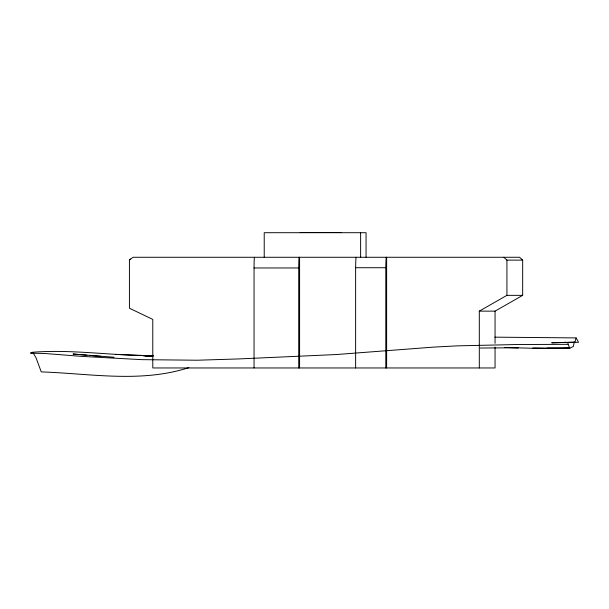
<?xml version="1.0" encoding="UTF-8"?>
<svg xmlns="http://www.w3.org/2000/svg" width="609" height="609" viewBox="0 0 609 609"><rect width="100%" height="100%" fill="white"/><g stroke="black" fill="none" stroke-linecap="round" stroke-linejoin="round"><path stroke-width="0.91" d="M574.668 342.327L578.55 342.288L576.152 337.911L574.896 342.045L574.264 342.22L573.328 346.46L569.872 348.181L546.981 348.181L569.872 348.181M495.056 347.122L495.056 367.958L152.783 367.958L152.783 319.405L129.428 308.238L129.428 259.563L133.264 257.272L519.591 257.272L522.667 260.119L522.667 295.35L495.056 311.13L479.306 311.13L479.306 367.958M479.306 311.13L506.924 295.35L522.667 295.35M188.897 367.623C141.022 383.16 90.376 373.576 41.245 371.893L36.015 357.734L33.191 352.946M574.264 342.22L551.693 342.798L574.378 342.205M147.134 355.945L153.476 355.732M147.195 355.953L152.76 355.77M145.954 355.945L153.369 355.725L143.473 355.801L152.745 355.694M145.597 355.968L153.163 355.755M560.889 348.203L569.666 347.975M480.235 348.028L518.236 347.762L504.648 347.465L532.449 348.264L560.569 348.226M565.601 342.54L574.584 342.433M494.873 337.158L576.152 337.911M300.199 232.516L341.588 232.516M129.428 259.563L130.752 259.563M503.849 257.272L506.924 260.119L522.667 260.119M355.626 367.958L355.626 267.716L385.786 267.716A16.732 0.708 90 0 1 386.228 257.272M254.044 367.958L254.044 267.968L298.707 267.968A10.696 0.449 -90 0 1 299.156 257.272M546.357 348.348L532.768 348.211L546.669 348.378M153.354 355.595L143.161 355.489L153.125 355.664M564.284 342.266L566.043 342.304M569.56 347.983L567.984 343.59L567.763 344.329L517.064 344.527L457.473 345.851L433.646 347.107L336.32 354.537L239.002 358.922L197.293 360.224L141.676 359.645L82.086 356.41L44.35 353.456L30.45 353.182L31.303 352.474L31.934 353.037L32.559 352.246C72.783 349.155 112.832 355.846 153.042 355.648M142.841 355.435L115.352 354.377M114.096 357.277L73.011 354.012L86.92 355.245M89.698 355.466L100.82 356.349M506.924 260.119L506.924 295.35M495.056 311.13L495.056 343.331M386.631 257.272L386.631 367.958M385.786 267.716L385.786 367.958M366.062 257.272L366.062 232.707L264.222 232.707L264.222 257.272M360.627 232.707L360.627 257.272M299.59 257.272L299.59 367.958M298.707 267.968L298.707 367.958M254.044 267.968A10.696 0.449 -90 0 1 254.493 257.272M355.626 267.716A16.732 0.708 -90 0 1 356.067 257.272"/></g></svg>
